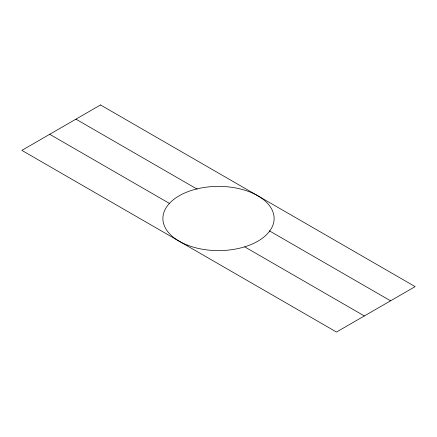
<?xml version="1.0" encoding="UTF-8"?>
<svg xmlns="http://www.w3.org/2000/svg" width="437" height="437" viewBox="0 0 437 437"><rect width="100%" height="100%" fill="white"/><g stroke="black" fill="none" stroke-linecap="round" stroke-linejoin="round"><path stroke-width="0.66" d="M75.929 119.159L197.196 189.172M269.301 230.802L390.569 300.814M49.709 134.296L169.338 203.363M244.72 246.883L364.349 315.951M100.51 104.967L21.85 150.377L336.49 332.033L415.15 286.623L100.51 104.967M187.326 245.091A55.619 32.114 0 0 0 273.977 220.789A55.619 32.114 0 0 0 194.197 189.614A55.619 32.114 0 0 0 187.326 245.091"/></g></svg>
